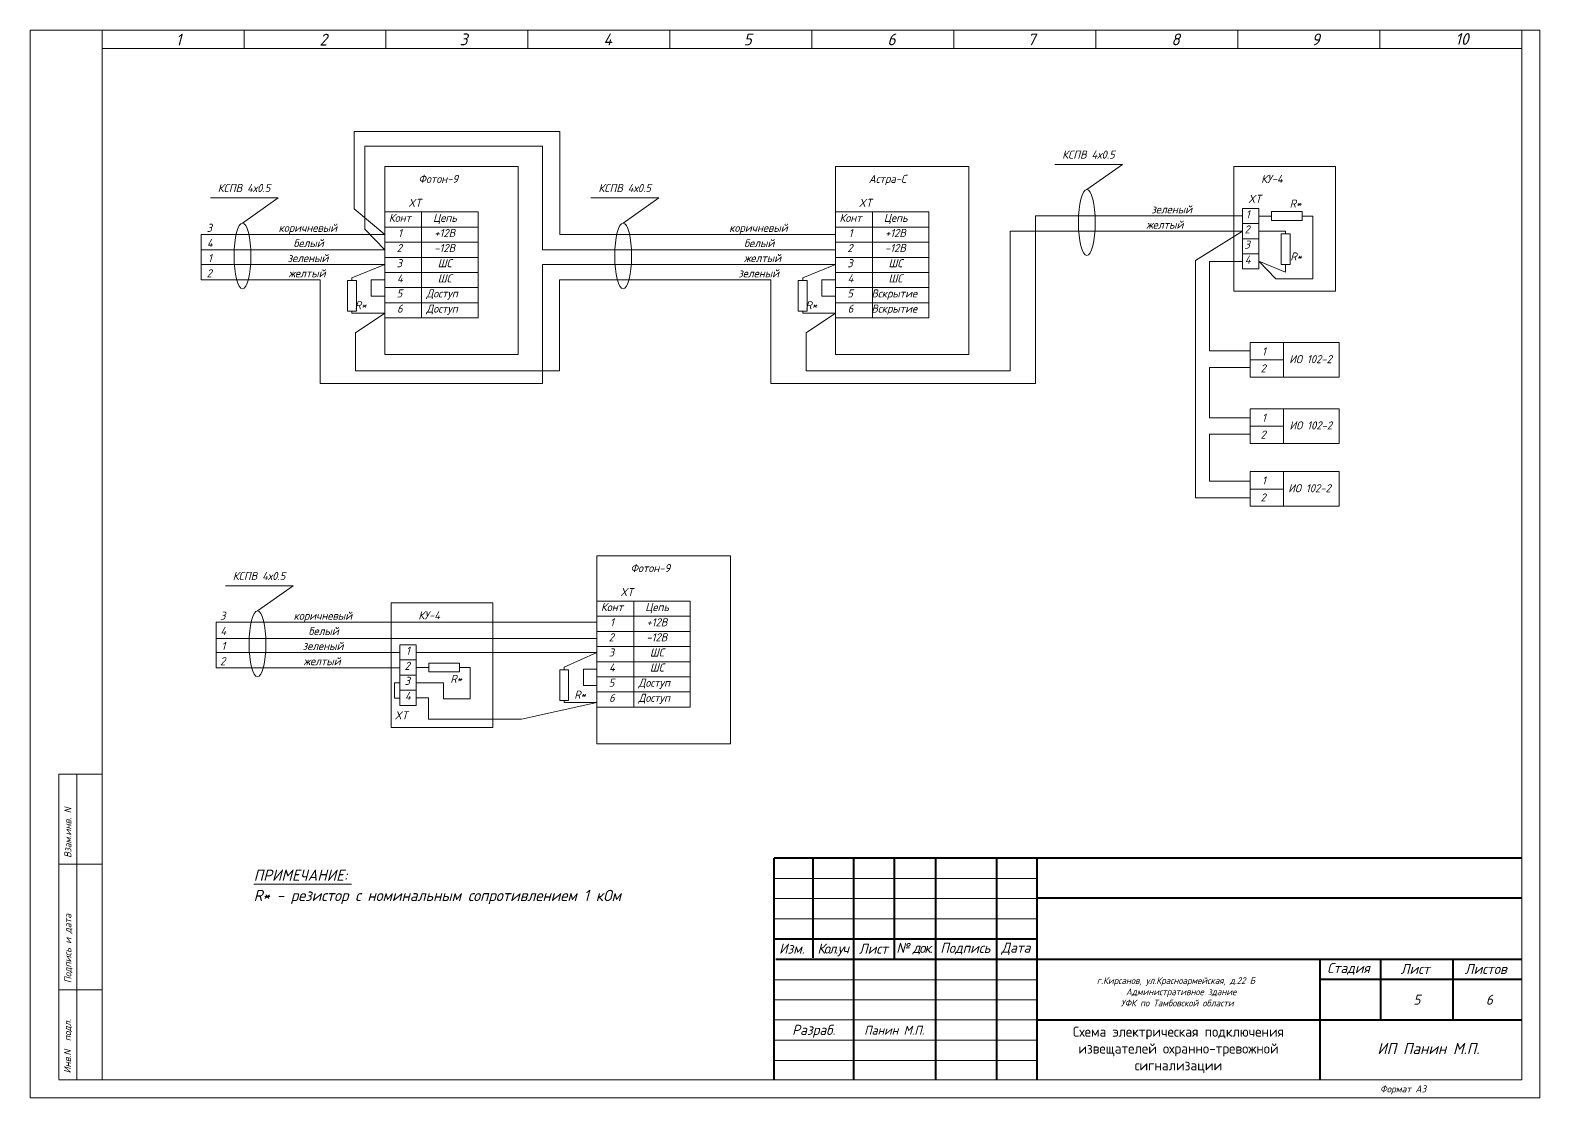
# Model space of a CAD drawing. Header units: inches. Extents: x 859 to 2125, y 393 to 1751.
# Drawn here: x 1092.2 to 1226.6, y 1158.2 to 1253.2 of the extents above; entities that cross this region are included whole.
import ezdxf

# ---------------------------------------------------------------- set-up
doc = ezdxf.new("R2010")
doc.units = ezdxf.units.IN
doc.header["$MEASUREMENT"] = 0
doc.linetypes.add('Caddy_Solid', pattern=[0])
doc.layers.add('DESC', color=7, linetype='Continuous')
doc.styles.get("Standard").update_dxf_attribs({"font": 'GOST_Common Italic_0.ttf'})

msp = doc.modelspace()

# ---------------------------------------------------------------- linework, layer by layer
at = {"layer": 'DESC', "linetype": 'Caddy_Solid', "lineweight": 15}
for p, q in [((1098.64, 1251.59), (1098.64, 1253.19)), ((1111.28, 1251.59), (1111.28, 1253.19)), ((1123.92, 1251.59), (1123.92, 1253.19)), ((1136.56, 1251.59), (1136.56, 1253.19)), ((1149.2, 1251.59), (1149.2, 1253.19)), ((1161.84, 1251.59), (1161.84, 1253.19)), ((1174.48, 1251.59), (1174.48, 1253.19)), ((1187.12, 1251.59), (1187.12, 1253.19)), ((1199.76, 1251.59), (1199.76, 1253.19)), ((1212.4, 1251.59), (1212.4, 1253.19)), ((1225.04, 1251.59), (1225.04, 1253.19)), ((1098.64, 1251.57), (1225.04, 1251.57)), ((1098.64, 1251.57), (1098.64, 1159.75)), ((1225.04, 1251.57), (1225.04, 1159.75)), ((1094.8, 1159.77), (1094.8, 1186.97)), ((1094.8, 1186.97), (1098.64, 1186.97)), ((1096.4, 1186.97), (1096.4, 1159.77)), ((1094.8, 1178.95), (1098.64, 1178.95)), ((1094.8, 1167.77), (1098.64, 1167.77)), ((1225.04, 1159.75), (1094.8, 1159.75))]:
    msp.add_line(p, q, dxfattribs=at)
at = {"layer": 'DESC', "color": 0, "lineweight": 15}
for p, q in [((1121.1, 1237.29), (1121.1, 1244.18)), ((1121.1, 1244.18), (1139.41, 1244.18)), ((1139.41, 1244.18), (1139.41, 1235.02)), ((1122.03, 1235.49), (1122.03, 1242.88)), ((1122.03, 1242.88), (1137.84, 1242.88)), ((1137.84, 1242.88), (1137.84, 1233.65)), ((1189.49, 1241.25), (1183.47, 1241.25)), ((1186.32, 1239.01), (1189.49, 1241.25)), ((1114.31, 1238.27), (1108.29, 1238.27)), ((1111.14, 1236.03), (1114.31, 1238.27)), ((1148.2, 1238.27), (1142.17, 1238.27)), ((1145.03, 1236.03), (1148.2, 1238.27)), ((1123.82, 1235.02), (1121.1, 1237.29)), ((1123.82, 1237.01), (1127.09, 1237.01)), ((1127.09, 1237.01), (1127.09, 1235.66)), ((1127.09, 1237.01), (1132.12, 1237.01)), ((1132.12, 1237.01), (1132.12, 1235.66)), ((1163.94, 1237.01), (1167.22, 1237.01)), ((1167.22, 1237.01), (1167.22, 1235.66)), ((1167.22, 1237.01), (1172.24, 1237.01)), ((1172.24, 1237.01), (1172.24, 1235.66)), ((1181.75, 1221.74), (1181.75, 1236.66)), ((1181.75, 1236.66), (1188.69, 1236.66)), ((1200.18, 1236.66), (1188.69, 1236.66)), ((1200.18, 1237.33), (1201.64, 1237.33)), ((1200.18, 1237.33), (1200.18, 1231.94)), ((1201.64, 1237.33), (1201.64, 1235.98)), ((1202.57, 1236.65), (1201.64, 1236.65)), ((1202.76, 1236.65), (1202.57, 1236.65)), ((1205.48, 1237.05), (1202.76, 1237.05)), ((1202.76, 1237.05), (1202.76, 1236.26)), ((1205.48, 1236.26), (1205.48, 1237.05)), ((1205.48, 1236.65), (1205.72, 1236.65)), ((1205.72, 1236.65), (1206.44, 1236.65)), ((1206.44, 1236.65), (1206.44, 1231.07)), ((1123.82, 1233.65), (1122.03, 1235.49)), ((1127.09, 1235.66), (1123.82, 1235.66)), ((1123.82, 1235.66), (1127.09, 1235.66)), ((1132.12, 1235.66), (1127.09, 1235.66)), ((1127.09, 1235.66), (1127.09, 1234.32)), ((1127.09, 1235.66), (1132.12, 1235.66)), ((1132.12, 1235.66), (1132.12, 1234.32)), ((1167.22, 1235.66), (1163.94, 1235.66)), ((1163.94, 1235.66), (1167.22, 1235.66)), ((1172.24, 1235.66), (1167.22, 1235.66)), ((1167.22, 1235.66), (1167.22, 1234.32)), ((1167.22, 1235.66), (1172.24, 1235.66)), ((1172.24, 1235.66), (1172.24, 1234.32)), ((1179.48, 1222.88), (1179.48, 1235.29)), ((1179.48, 1235.29), (1188.69, 1235.29)), ((1200.18, 1235.29), (1188.69, 1235.29)), ((1200.18, 1235.29), (1195.99, 1232.68)), ((1201.64, 1235.98), (1200.18, 1235.98)), ((1200.18, 1235.98), (1201.64, 1235.98)), ((1201.64, 1235.98), (1201.64, 1234.63)), ((1201.64, 1235.31), (1204.01, 1235.31)), ((1202.76, 1236.26), (1205.48, 1236.26)), ((1204.01, 1235.31), (1204.01, 1235.25)), ((1204.01, 1235.07), (1204.01, 1235.26)), ((1123.82, 1235.02), (1107.48, 1235.02)), ((1107.48, 1235.02), (1107.48, 1230.96)), ((1127.09, 1234.32), (1123.82, 1234.32)), ((1123.82, 1234.32), (1127.09, 1234.32)), ((1132.12, 1234.32), (1127.09, 1234.32)), ((1127.09, 1234.32), (1127.09, 1232.97)), ((1127.09, 1234.32), (1132.12, 1234.32)), ((1132.12, 1234.32), (1132.12, 1232.97)), ((1139.41, 1235.02), (1152.44, 1235.02)), ((1163.94, 1235.02), (1152.44, 1235.02)), ((1167.22, 1234.32), (1163.94, 1234.32)), ((1163.94, 1234.32), (1167.22, 1234.32)), ((1172.24, 1234.32), (1167.22, 1234.32)), ((1167.22, 1234.32), (1167.22, 1232.97)), ((1167.22, 1234.32), (1172.24, 1234.32)), ((1172.24, 1234.32), (1172.24, 1232.97)), ((1201.64, 1234.63), (1200.18, 1234.63)), ((1200.18, 1234.63), (1201.64, 1234.63)), ((1201.64, 1234.63), (1201.64, 1233.29)), ((1204.41, 1235.07), (1203.62, 1235.07)), ((1203.62, 1235.07), (1203.62, 1232.35)), ((1204.41, 1232.35), (1204.41, 1235.07)), ((1123.82, 1233.65), (1107.48, 1233.65)), ((1127.09, 1232.97), (1123.82, 1232.97)), ((1123.82, 1232.97), (1127.09, 1232.97)), ((1132.12, 1232.97), (1127.09, 1232.97)), ((1127.09, 1232.97), (1127.09, 1231.63)), ((1127.09, 1232.97), (1132.12, 1232.97)), ((1132.12, 1232.97), (1132.12, 1231.63)), ((1137.84, 1233.65), (1152.83, 1233.65)), ((1163.94, 1233.65), (1152.44, 1233.65)), ((1167.22, 1232.97), (1163.94, 1232.97)), ((1163.94, 1232.97), (1167.22, 1232.97)), ((1172.24, 1232.97), (1167.22, 1232.97)), ((1167.22, 1232.97), (1167.22, 1231.63)), ((1167.22, 1232.97), (1172.24, 1232.97)), ((1172.24, 1232.97), (1172.24, 1231.63)), ((1195.99, 1232.68), (1195.99, 1211.56)), ((1197.25, 1224.64), (1197.25, 1232.61)), ((1197.25, 1232.61), (1200.18, 1232.61)), ((1201.64, 1233.29), (1200.18, 1233.29)), ((1200.18, 1233.29), (1201.64, 1233.29)), ((1201.64, 1233.29), (1201.64, 1231.94)), ((1203.13, 1231.07), (1201.64, 1232.62)), ((1204.01, 1231.65), (1201.64, 1232.62)), ((1123.82, 1232.33), (1107.48, 1232.33)), ((1120.89, 1231.15), (1123.82, 1232.33)), ((1120.89, 1230.91), (1120.89, 1231.15)), ((1127.09, 1231.63), (1123.82, 1231.63)), ((1123.82, 1231.63), (1127.09, 1231.63)), ((1132.12, 1231.63), (1127.09, 1231.63)), ((1127.09, 1231.63), (1127.09, 1230.28)), ((1127.09, 1231.63), (1132.12, 1231.63)), ((1132.12, 1231.63), (1132.12, 1230.28)), ((1137.84, 1221.74), (1137.84, 1232.33)), ((1137.84, 1232.33), (1152.44, 1232.33)), ((1163.94, 1232.33), (1152.44, 1232.33)), ((1161.02, 1231.15), (1163.94, 1232.33)), ((1161.02, 1230.91), (1161.02, 1231.15)), ((1167.22, 1231.63), (1163.94, 1231.63)), ((1163.94, 1231.63), (1167.22, 1231.63)), ((1172.24, 1231.63), (1167.22, 1231.63)), ((1167.22, 1231.63), (1167.22, 1230.28)), ((1167.22, 1231.63), (1172.24, 1231.63)), ((1172.24, 1231.63), (1172.24, 1230.28)), ((1200.18, 1231.94), (1201.64, 1231.94)), ((1203.62, 1232.35), (1204.41, 1232.35)), ((1204.01, 1232.35), (1204.01, 1232.11)), ((1204.01, 1232.11), (1204.01, 1231.65)), ((1118.07, 1230.96), (1107.48, 1230.96)), ((1118.07, 1230.96), (1118.07, 1221.74)), ((1120.5, 1230.91), (1120.5, 1228.19)), ((1121.28, 1230.91), (1120.5, 1230.91)), ((1121.28, 1228.19), (1121.28, 1230.91)), ((1123.82, 1230.97), (1122.6, 1230.97)), ((1122.6, 1230.97), (1122.6, 1229.52)), ((1127.09, 1230.28), (1123.82, 1230.28)), ((1123.82, 1230.28), (1127.09, 1230.28)), ((1132.12, 1230.28), (1127.09, 1230.28)), ((1127.09, 1230.28), (1127.09, 1228.93)), ((1127.09, 1230.28), (1132.12, 1230.28)), ((1132.12, 1230.28), (1132.12, 1228.93)), ((1139.36, 1222.88), (1139.36, 1230.96)), ((1139.36, 1230.96), (1152.44, 1230.96)), ((1158.19, 1230.96), (1152.44, 1230.96)), ((1158.19, 1230.96), (1158.19, 1221.74)), ((1160.62, 1230.91), (1160.62, 1228.19)), ((1161.41, 1230.91), (1160.62, 1230.91)), ((1161.41, 1228.19), (1161.41, 1230.91)), ((1163.94, 1230.97), (1162.72, 1230.97)), ((1162.72, 1230.97), (1162.72, 1229.52)), ((1167.22, 1230.28), (1163.94, 1230.28)), ((1163.94, 1230.28), (1167.22, 1230.28)), ((1172.24, 1230.28), (1167.22, 1230.28)), ((1167.22, 1230.28), (1167.22, 1228.93)), ((1167.22, 1230.28), (1172.24, 1230.28)), ((1172.24, 1230.28), (1172.24, 1228.93)), ((1206.44, 1231.07), (1203.13, 1231.07)), ((1122.6, 1229.52), (1123.82, 1229.52)), ((1127.09, 1228.93), (1123.82, 1228.93)), ((1123.82, 1228.93), (1127.09, 1228.93)), ((1132.12, 1228.93), (1127.09, 1228.93)), ((1127.09, 1228.93), (1127.09, 1227.59)), ((1127.09, 1228.93), (1132.12, 1228.93)), ((1132.12, 1228.93), (1132.12, 1227.59)), ((1162.72, 1229.52), (1163.94, 1229.52)), ((1167.22, 1228.93), (1163.94, 1228.93)), ((1163.94, 1228.93), (1167.22, 1228.93)), ((1172.24, 1228.93), (1167.22, 1228.93)), ((1167.22, 1228.93), (1167.22, 1227.59)), ((1167.22, 1228.93), (1172.24, 1228.93)), ((1172.24, 1228.93), (1172.24, 1227.59)), ((1120.5, 1228.19), (1121.28, 1228.19)), ((1120.89, 1228.19), (1120.89, 1228.01)), ((1120.89, 1228.01), (1123.82, 1228.01)), ((1123.82, 1228.01), (1121.21, 1226.25)), ((1127.09, 1227.59), (1123.82, 1227.59)), ((1132.12, 1227.59), (1127.09, 1227.59)), ((1160.62, 1228.19), (1161.41, 1228.19)), ((1161.02, 1228.19), (1161.02, 1228.01)), ((1161.02, 1228.01), (1163.94, 1228.01)), ((1163.94, 1228.01), (1161.33, 1226.25)), ((1167.22, 1227.59), (1163.94, 1227.59)), ((1172.24, 1227.59), (1167.22, 1227.59)), ((1121.21, 1226.25), (1121.21, 1222.88)), ((1161.33, 1226.25), (1161.33, 1222.88)), ((1200.86, 1224.64), (1197.25, 1224.64)), ((1197.25, 1218.68), (1197.25, 1223.18)), ((1197.25, 1223.18), (1200.86, 1223.18)), ((1200.86, 1223.85), (1203.82, 1223.85)), ((1118.07, 1221.74), (1137.84, 1221.74)), ((1121.21, 1222.88), (1139.36, 1222.88)), ((1158.19, 1221.74), (1181.75, 1221.74)), ((1161.33, 1222.88), (1179.48, 1222.88)), ((1200.86, 1218.68), (1197.25, 1218.68)), ((1200.86, 1217.94), (1203.82, 1217.94)), ((1197.25, 1213.04), (1197.25, 1217.22)), ((1197.25, 1217.22), (1200.86, 1217.22)), ((1200.86, 1213.04), (1197.25, 1213.04)), ((1200.86, 1212.35), (1203.82, 1212.35)), ((1195.99, 1211.56), (1200.86, 1211.56)), ((1115.65, 1203.74), (1109.62, 1203.74)), ((1112.48, 1201.5), (1115.65, 1203.74)), ((1142.7, 1202.36), (1145.98, 1202.36)), ((1145.98, 1202.36), (1145.98, 1201.02)), ((1145.98, 1202.36), (1151.01, 1202.36)), ((1151.01, 1202.36), (1151.01, 1201.02)), ((1142.7, 1200.49), (1108.81, 1200.49)), ((1108.81, 1200.49), (1108.81, 1196.43)), ((1145.98, 1201.02), (1142.7, 1201.02)), ((1142.7, 1201.02), (1145.98, 1201.02)), ((1151.01, 1201.02), (1145.98, 1201.02)), ((1145.98, 1201.02), (1145.98, 1199.67)), ((1145.98, 1201.02), (1151.01, 1201.02)), ((1151.01, 1201.02), (1151.01, 1199.67)), ((1142.7, 1199.05), (1108.81, 1199.05)), ((1145.98, 1199.67), (1142.7, 1199.67)), ((1142.7, 1199.67), (1145.98, 1199.67)), ((1151.01, 1199.67), (1145.98, 1199.67)), ((1145.98, 1199.67), (1145.98, 1198.32)), ((1145.98, 1199.67), (1151.01, 1199.67)), ((1151.01, 1199.67), (1151.01, 1198.32)), ((1125.15, 1197.8), (1108.81, 1197.8)), ((1125.15, 1198.48), (1126.61, 1198.48)), ((1125.15, 1198.48), (1125.15, 1193.09)), ((1126.61, 1198.48), (1126.61, 1197.13)), ((1126.61, 1197.81), (1142.7, 1197.81)), ((1139.78, 1196.48), (1142.7, 1197.81)), ((1145.98, 1198.32), (1142.7, 1198.32)), ((1142.7, 1198.32), (1145.98, 1198.32)), ((1151.01, 1198.32), (1145.98, 1198.32)), ((1145.98, 1198.32), (1145.98, 1196.98)), ((1145.98, 1198.32), (1151.01, 1198.32)), ((1151.01, 1198.32), (1151.01, 1196.98)), ((1125.15, 1196.43), (1108.81, 1196.43)), ((1126.61, 1197.13), (1125.15, 1197.13)), ((1125.15, 1197.13), (1126.61, 1197.13)), ((1126.61, 1197.13), (1126.61, 1195.79)), ((1127.54, 1196.46), (1126.61, 1196.46)), ((1127.73, 1196.46), (1127.54, 1196.46)), ((1130.45, 1196.85), (1127.73, 1196.85)), ((1127.73, 1196.85), (1127.73, 1196.07)), ((1130.45, 1196.07), (1130.45, 1196.85)), ((1130.45, 1196.46), (1130.69, 1196.46)), ((1130.69, 1196.46), (1131.41, 1196.46)), ((1131.41, 1196.46), (1131.41, 1193.67)), ((1139.39, 1196.25), (1139.39, 1193.52)), ((1140.17, 1196.25), (1139.39, 1196.25)), ((1139.78, 1196.25), (1139.78, 1196.48)), ((1140.17, 1193.52), (1140.17, 1196.25)), ((1142.7, 1196.3), (1141.49, 1196.3)), ((1141.49, 1196.3), (1141.49, 1194.85)), ((1145.98, 1196.98), (1142.7, 1196.98)), ((1142.7, 1196.98), (1145.98, 1196.98)), ((1151.01, 1196.98), (1145.98, 1196.98)), ((1145.98, 1196.98), (1145.98, 1195.63)), ((1145.98, 1196.98), (1151.01, 1196.98)), ((1151.01, 1196.98), (1151.01, 1195.63)), ((1125.15, 1195.09), (1124.67, 1195.09)), ((1124.67, 1195.09), (1124.67, 1193.73)), ((1126.61, 1195.79), (1125.15, 1195.79)), ((1125.15, 1195.79), (1126.61, 1195.79)), ((1126.61, 1195.79), (1126.61, 1194.44)), ((1129.04, 1195.11), (1126.61, 1195.11)), ((1127.73, 1196.07), (1130.45, 1196.07)), ((1129.04, 1193.67), (1129.04, 1195.11)), ((1141.49, 1194.85), (1142.7, 1194.85)), ((1145.98, 1195.63), (1142.7, 1195.63)), ((1142.7, 1195.63), (1145.98, 1195.63)), ((1151.01, 1195.63), (1145.98, 1195.63)), ((1145.98, 1195.63), (1145.98, 1194.28)), ((1145.98, 1195.63), (1151.01, 1195.63)), ((1151.01, 1195.63), (1151.01, 1194.28)), ((1124.67, 1193.73), (1125.15, 1193.73)), ((1126.61, 1194.44), (1125.15, 1194.44)), ((1125.15, 1194.44), (1126.61, 1194.44)), ((1126.61, 1194.44), (1126.61, 1193.09)), ((1126.61, 1193.77), (1127.69, 1193.77)), ((1127.69, 1193.77), (1127.69, 1191.87)), ((1131.41, 1193.67), (1129.04, 1193.67)), ((1139.39, 1193.52), (1140.17, 1193.52)), ((1139.78, 1193.52), (1139.78, 1193.34)), ((1145.98, 1194.28), (1142.7, 1194.28)), ((1142.7, 1194.28), (1145.98, 1194.28)), ((1151.01, 1194.28), (1145.98, 1194.28)), ((1145.98, 1194.28), (1145.98, 1192.94)), ((1145.98, 1194.28), (1151.01, 1194.28)), ((1151.01, 1194.28), (1151.01, 1192.94)), ((1125.15, 1193.09), (1126.61, 1193.09)), ((1135.99, 1191.87), (1142.7, 1193.34)), ((1139.78, 1193.34), (1142.7, 1193.34)), ((1145.98, 1192.94), (1142.7, 1192.94)), ((1151.01, 1192.94), (1145.98, 1192.94)), ((1127.69, 1191.87), (1135.99, 1191.87)), ((1112.14, 1177.17), (1120.86, 1177.17))]:
    msp.add_line(p, q, dxfattribs=at)
at = {"layer": 'DESC', "color": 7, "lineweight": 15}
for p, q in [((1158.47, 1177.69), (1181.87, 1177.69)), ((1158.47, 1175.89), (1181.87, 1175.89)), ((1158.47, 1166.89), (1181.87, 1166.89)), ((1158.47, 1165.09), (1181.87, 1165.09)), ((1158.47, 1163.29), (1181.87, 1163.29)), ((1158.44, 1161.49), (1181.87, 1161.49))]:
    msp.add_line(p, q, dxfattribs=at)
at = {"layer": 'DESC', "color": 7, "linetype": 'Continuous', "lineweight": 15}
for p, q in [((1158.53, 1174.1), (1181.9, 1174.1)), ((1158.53, 1168.66), (1181.8, 1168.66))]:
    msp.add_line(p, q, dxfattribs=at)
at = {"layer": 'DESC', "lineweight": 15}
msp.add_lwpolyline([(1092.24, 1158.15), (1226.64, 1158.15), (1226.64, 1253.19), (1092.24, 1253.19)], close=True, dxfattribs=at)
at = {"layer": 'DESC', "color": 0, "lineweight": 15}
for points in [[(1123.82, 1241.05), (1135.69, 1241.05), (1135.69, 1224.31), (1123.82, 1224.31)], [(1163.94, 1241.05), (1175.81, 1241.05), (1175.81, 1224.31), (1163.94, 1224.31)], [(1199.41, 1229.95), (1208.45, 1229.95), (1208.45, 1241.05), (1199.41, 1241.05)], [(1200.86, 1225.39), (1208.79, 1225.39), (1208.79, 1222.31), (1200.86, 1222.31)], [(1200.86, 1225.39), (1203.82, 1225.39), (1203.82, 1222.31), (1200.86, 1222.31)], [(1200.86, 1219.49), (1208.79, 1219.49), (1208.79, 1216.4), (1200.86, 1216.4)], [(1200.86, 1219.49), (1203.82, 1219.49), (1203.82, 1216.4), (1200.86, 1216.4)], [(1200.86, 1213.9), (1208.79, 1213.9), (1208.79, 1210.81), (1200.86, 1210.81)], [(1200.86, 1213.9), (1203.82, 1213.9), (1203.82, 1210.81), (1200.86, 1210.81)], [(1142.7, 1206.41), (1154.58, 1206.41), (1154.58, 1189.66), (1142.7, 1189.66)], [(1124.38, 1191.11), (1133.42, 1191.11), (1133.42, 1202.21), (1124.38, 1202.21)]]:
    msp.add_lwpolyline(points, close=True, dxfattribs=at)
at = {"layer": 'DESC', "color": 7, "lineweight": 15}
for points, const_width in [([(1158.47, 1179.49), (1225.04, 1179.49)], 0.18), ([(1158.47, 1179.49), (1158.47, 1159.75)], 0.18), ([(1165.56, 1179.49), (1165.56, 1159.75)], 0.18), ([(1172.87, 1179.49), (1172.87, 1159.75)], 0.18), ([(1178.3, 1179.45), (1178.3, 1159.75)], 0.18), ([(1181.87, 1179.49), (1181.87, 1159.75)], 0.18), ([(1181.88, 1175.93), (1225.04, 1175.93)], 0.18), ([(1158.47, 1172.29), (1181.87, 1172.29)], 0.18), ([(1207.07, 1170.46), (1207.07, 1159.75)], 0.18), ([(1212.47, 1170.47), (1212.47, 1165.09)], 0.18), ([(1181.87, 1168.69), (1181.87, 1168.69)], 0.072), ([(1207.07, 1168.69), (1225.04, 1168.69)], 0.18), ([(1181.87, 1165.09), (1225.04, 1165.09)], 0.18)]:
    msp.add_lwpolyline(points, dxfattribs=dict(at, const_width=const_width))
at = {"layer": 'DESC', "color": 7, "linetype": 'Continuous', "lineweight": 15, "const_width": 0.18}
for points in [[(1161.95, 1170.59), (1161.95, 1179.49)], [(1169.19, 1170.48), (1169.19, 1179.49)], [(1158.6, 1170.48), (1225.04, 1170.48)]]:
    msp.add_lwpolyline(points, dxfattribs=at)
at = {"layer": 'DESC', "linetype": 'Continuous', "lineweight": 15, "const_width": 0.18}
msp.add_lwpolyline([(1218.92, 1170.48), (1218.92, 1165.09)], dxfattribs=at)
at = {"layer": 'DESC', "color": 0, "lineweight": 15}
for centre in [(1186.32, 1236.08), (1111.14, 1233.1), (1145.03, 1233.1), (1112.48, 1198.57)]:
    msp.add_ellipse(centre, major_axis=(0, -2.93), ratio=0.255671, dxfattribs=at)

# ---------------------------------------------------------------- texts
at = {"layer": 'DESC', "lineweight": 15}
for s, height, p in [('1', 1.05, (1105.2, 1251.83)), ('2', 1.05, (1118, 1251.83)), ('3', 1.05, (1130.48, 1251.85)), ('4', 1.05, (1143.28, 1251.85)), ('5', 1.05, (1155.76, 1251.85)), ('6', 1.05, (1168.56, 1251.85)), ('7', 1.05, (1181.04, 1251.85)), ('8', 1.05, (1193.84, 1251.85)), ('9', 1.05, (1206.32, 1251.85)), ('10', 1.048, (1219.12, 1251.89)), ('Формат А3', 0.629, (1212.42, 1158.63))]:
    msp.add_text(s, height=height, dxfattribs=at).set_placement(p)
for s, p in [('Взам.инв. N', (1095.91, 1179.51)), ('Подпись и дата', (1095.91, 1168.36)), ('Инв.N  подл.', (1095.88, 1160.33))]:
    msp.add_text(s, height=0.6288, rotation=90, dxfattribs=at).set_placement(p)
at = {"layer": 'DESC', "color": 0, "lineweight": 15, "attachment_point": 1}
for s, width, heights, insert, char_height in [('КСПВ 4х0.5', 11.8019, [0.819], (1184.12, 1242.48), 0.72), ('КСПВ 4х0.5', 7.3081, [1.09], (1108.94, 1239.5), 0.72), ('\\pi2.981;Фотон-9', 9.8953, [1.61], (1123.82, 1240.32), 0.72), ('КСПВ 4х0.5', 9.4651, [1.09], (1142.83, 1239.5), 0.72), ('\\pi2.96136;Астра-С', 9.8953, [1.61], (1163.94, 1240.32), 0.72), ('\\pi2.78066;КУ-4', 7.7595, [1.61], (1199.05, 1240.32), 0.72), ('\\pi1.31405;XT', 2.603, [4.06], (1124.58, 1238.18), 0.72), ('\\pi1.31405;XT', 2.603, [4.06], (1164.7, 1238.18), 0.72), ('\\pi1.31405;XT', 2.603, [4.06], (1199.36, 1238.54), 0.72), ('\\pi0.80102;R*', 2.603, [4.06], (1203.57, 1238.12), 0.72), ('\\pi0.35132;Конт', 2.603, [4.06], (1123.82, 1236.85), 0.72), ('\\pi1.02068;Цепь', 4.1599, [4.06], (1127.09, 1236.85), 0.72), ('\\pi0.35132;Конт', 2.603, [4.06], (1163.94, 1236.85), 0.72), ('\\pi1.02068;Цепь', 4.1599, [4.06], (1167.22, 1236.85), 0.72), ('зеленый', 2.603, [0.786], (1192.05, 1237.6), 0.72), ('\\pi1.17084;1', 2.603, [4.06], (1199.3, 1237.17), 0.72), ('\\pi1.04621;3', 2.603, [0.786], (1106.9, 1235.96), 0.72), ('\\pi-1.32761;коричневый', 2.603, [0.786], (1115.68, 1235.96), 0.72), ('\\pi1.17084;1', 2.603, [4.06], (1123.82, 1235.5), 0.72), ('\\pi1.12649;+12В', 4.1599, [4.06], (1127.09, 1235.5), 0.72), ('\\pi-1.32761;коричневый', 2.603, [0.786], (1155.8, 1235.96), 0.72), ('\\pi1.17084;1', 2.603, [4.06], (1163.94, 1235.5), 0.72), ('\\pi1.12649;+12В', 4.1599, [4.06], (1167.22, 1235.5), 0.72), ('\\pi-0.43252;желтый', 2.603, [0.786], (1192.05, 1236.24), 0.72), ('\\pi1.04593;2', 2.603, [4.06], (1199.3, 1235.82), 0.72), ('\\pi1.07921;4', 2.603, [0.786], (1106.9, 1234.6), 0.72), ('белый', 2.603, [0.786], (1115.68, 1234.6), 0.72), ('\\pi1.04593;2', 2.603, [4.06], (1123.82, 1234.16), 0.72), ('\\pi1.12186;-12В', 4.1599, [4.06], (1127.09, 1234.16), 0.72), ('белый', 2.603, [0.786], (1155.8, 1234.6), 0.72), ('\\pi1.04593;2', 2.603, [4.06], (1163.94, 1234.16), 0.72), ('\\pi1.12186;-12В', 4.1599, [4.06], (1167.22, 1234.16), 0.72), ('\\pi1.04621;3', 2.603, [4.06], (1199.3, 1234.47), 0.72), ('\\pi1.17084;1', 2.603, [0.786], (1106.9, 1233.27), 0.72), ('\\pi-0.52088;зеленый', 2.603, [0.786], (1115.68, 1233.27), 0.72), ('\\pi1.04621;3', 2.603, [4.06], (1123.82, 1232.81), 0.72), ('\\pi1.43549;ШС', 4.1599, [4.06], (1127.09, 1232.81), 0.72), ('желтый', 2.603, [0.786], (1155.8, 1233.27), 0.72), ('\\pi1.04621;3', 2.603, [4.06], (1163.94, 1232.81), 0.72), ('\\pi1.43549;ШС', 4.1599, [4.06], (1167.22, 1232.81), 0.72), ('\\pi1.07921;4', 2.603, [4.06], (1199.3, 1233.13), 0.72), ('\\pi0.80102;R*', 2.603, [4.06], (1203.63, 1233.41), 0.72), ('\\pi1.04593;2', 2.603, [0.786], (1106.9, 1231.91), 0.72), ('\\pi-0.43252;желтый', 2.603, [0.786], (1115.68, 1231.91), 0.72), ('\\pi1.07921;4', 2.603, [4.06], (1123.82, 1231.46), 0.72), ('\\pi1.43549;ШС', 4.1599, [4.06], (1127.09, 1231.46), 0.72), ('\\pi-0.52088;зеленый', 2.603, [0.786], (1155.8, 1231.91), 0.72), ('\\pi1.07921;4', 2.603, [4.06], (1163.94, 1231.46), 0.72), ('\\pi1.43549;ШС', 4.1599, [4.06], (1167.22, 1231.46), 0.72), ('\\pi1.04839;5', 2.603, [4.06], (1123.82, 1230.12), 0.72), ('\\pi0.41768;Доступ', 4.1599, [4.06], (1127.09, 1230.12), 0.72), ('\\pi1.04839;5', 2.603, [4.06], (1163.94, 1230.12), 0.72), ('\\pi-0.08632;Вскрытие', 4.1599, [4.06], (1167.22, 1230.12), 0.72), ('\\pi0.80102;R*', 2.603, [4.06], (1120.34, 1229.07), 0.72), ('\\pi1.08384;6', 2.603, [4.06], (1123.82, 1228.77), 0.72), ('\\pi0.41768;Доступ', 4.1599, [4.06], (1127.09, 1228.77), 0.72), ('\\pi0.80102;R*', 2.603, [4.06], (1160.46, 1229.07), 0.72), ('\\pi1.08384;6', 2.603, [4.06], (1163.94, 1228.77), 0.72), ('\\pi-0.08632;Вскрытие', 4.1599, [4.06], (1167.22, 1228.77), 0.72), ('\\pi1.17084;1', 2.603, [4.06], (1200.74, 1224.97), 0.72), ('\\pi1.04593;2', 2.603, [4.06], (1200.73, 1223.45), 0.72), ('\\pi0.27252;ИО 102-2', 4.4347, [3.31], (1204.06, 1224.27), 0.72), ('\\pi1.17084;1', 2.603, [4.06], (1200.74, 1219.06), 0.72), ('\\pi0.27252;ИО 102-2', 4.4347, [3.31], (1204.08, 1218.37), 0.72), ('\\pi1.04593;2', 2.603, [4.06], (1200.73, 1217.55), 0.72), ('\\pi1.17084;1', 2.603, [4.06], (1200.74, 1213.47), 0.72), ('\\pi0.27252;ИО 102-2', 4.4347, [3.31], (1203.97, 1212.78), 0.72), ('\\pi1.04593;2', 2.603, [4.06], (1200.73, 1211.96), 0.72), ('\\pi2.981;Фотон-9', 9.8953, [1.61], (1142.7, 1205.67), 0.72), ('\\pi1.31405;XT', 2.603, [4.06], (1143.46, 1203.53), 0.72), ('\\pi0.35132;Конт', 2.603, [4.06], (1142.7, 1202.2), 0.72), ('\\pi1.02068;Цепь', 4.1599, [4.06], (1145.98, 1202.2), 0.72), ('\\pi1.04621;3', 2.603, [0.786], (1108.1, 1201.43), 0.72), ('\\pi-1.32761;коричневый', 2.603, [0.786], (1117.02, 1201.43), 0.72), ('\\pi2.78066;КУ-4', 7.7595, [1.61], (1124.02, 1201.47), 0.72), ('\\pi1.17084;1', 2.603, [4.06], (1142.7, 1200.85), 0.72), ('\\pi1.12649;+12В', 4.1599, [4.06], (1145.98, 1200.85), 0.72), ('\\pi1.07921;4', 2.603, [0.786], (1108.1, 1200.07), 0.72), ('белый', 2.603, [0.786], (1117.02, 1200.07), 0.72), ('\\pi1.04593;2', 2.603, [4.06], (1142.7, 1199.51), 0.72), ('\\pi1.12186;-12В', 4.1599, [4.06], (1145.98, 1199.51), 0.72), ('\\pi1.17084;1', 2.603, [0.786], (1108.1, 1198.74), 0.72), ('\\pi-0.52088;зеленый', 2.603, [0.786], (1117.02, 1198.74), 0.72), ('\\pi1.17084;1', 2.603, [4.06], (1124.53, 1198.32), 0.72), ('\\pi1.04621;3', 2.603, [4.06], (1142.7, 1198.16), 0.72), ('\\pi1.43549;ШС', 4.1599, [4.06], (1145.98, 1198.16), 0.72), ('\\pi1.04593;2', 2.603, [0.786], (1108.1, 1197.38), 0.72), ('\\pi-0.43252;желтый', 2.603, [0.786], (1117.02, 1197.38), 0.72), ('\\pi1.04593;2', 2.603, [4.06], (1124.53, 1196.97), 0.72), ('\\pi1.07921;4', 2.603, [4.06], (1142.7, 1196.82), 0.72), ('\\pi1.43549;ШС', 4.1599, [4.06], (1145.98, 1196.82), 0.72), ('\\pi1.04621;3', 2.603, [4.06], (1124.53, 1195.63), 0.72), ('\\pi0.80102;R*', 2.603, [4.06], (1128.85, 1195.81), 0.72), ('\\pi1.04839;5', 2.603, [4.06], (1142.7, 1195.47), 0.72), ('\\pi0.41768;Доступ', 4.1599, [4.06], (1145.98, 1195.47), 0.72), ('\\pi1.07921;4', 2.603, [4.06], (1124.53, 1194.28), 0.72), ('\\pi0.80102;R*', 2.603, [4.06], (1139.88, 1194.4), 0.72), ('\\pi1.08384;6', 2.603, [4.06], (1142.7, 1194.12), 0.72), ('\\pi0.41768;Доступ', 4.1599, [4.06], (1145.98, 1194.12), 0.72), ('\\pi1.31405;XT', 2.603, [4.06], (1123.38, 1192.57), 0.72), ('ПРИМЕЧАНИЕ:', 12.0546, [0.819], (1112.14, 1178.47), 1), ('R* - резистор с номинальным сопротивлением 1 кОм', 34.4536, [0.857], (1112.14, 1176.67), 1), ('\\pi22.1423;г.Кирсанов, ул.Красноармейская, д.22 Б\\P\\pi24.36617; Административное здание \\P\\pi24.27003;УФК по Тамбовской области', 59.1919, [0], (1165.07, 1168.89), 0.6)]:
    msp.add_mtext_dynamic_manual_height_columns(s, width=width, gutter_width=1, heights=heights, dxfattribs=dict(at, insert=insert, char_height=char_height))
at = {"layer": 'DESC', "color": 0, "lineweight": 15}
note = msp.add_mtext_dynamic_manual_height_columns('КСПВ ', width=4.7916, gutter_width=1, heights=[0.819, 0], dxfattribs=dict(at, insert=(1110.28, 1204.97), char_height=0.72, attachment_point=1))
for column, words in zip(note.columns.linked_columns, ['4х0.5']):
    column.text = words
at = {"layer": 'DESC', "color": 0, "lineweight": 15, "char_height": 0.9, "attachment_point": 5}
for s, insert, width in [('Дата', (1180, 1171.43), 3.6), ('Изм.', (1160.05, 1171.43), 3.4805), ('{\\T0.85;Кол.уч}', (1163.69, 1171.32), 3.6119), ('Лист', (1167.31, 1171.43), 3.6273), ('{\\T0.85;№ док.}', (1170.96, 1171.43), 3.6803), ('Подпись', (1175.5, 1171.43), 5.4), ('Стадия', (1209.61, 1169.63), 5.4), ('Лист', (1215.55, 1169.63), 6.48), ('Листов', (1221.83, 1169.63), 6.0943), ('5', (1215.7, 1166.89), 6.4543), ('6', (1222.15, 1166.89), 6.4543), ('Разраб.', (1162, 1164.08), 7.0924)]:
    msp.add_mtext(s, dxfattribs=dict(at, insert=insert, width=width))
at = {"layer": 'DESC', "lineweight": 15, "attachment_point": 5}
for s, insert, char_height, width in [('Панин М.П.', (1169.17, 1164.17), 0.787, 6.3), ('{\\fGOST Common|b0|i0|c204|p34;Схема электрическая подключения извещателей охранно-тревожной сигнализации}', (1194.47, 1162.42), 0.9, 25.2)]:
    msp.add_mtext(s, dxfattribs=dict(at, insert=insert, char_height=char_height, width=width))
at = {"layer": 'DESC', "lineweight": 15, "insert": (1207.37, 1163.04), "char_height": 1, "attachment_point": 1}
msp.add_mtext_dynamic_manual_height_columns('\\pi4.80835;ИП Панин М.П.', width=17.9743, gutter_width=1, heights=[1.74], dxfattribs=at)

doc.saveas('drawing.dxf')
